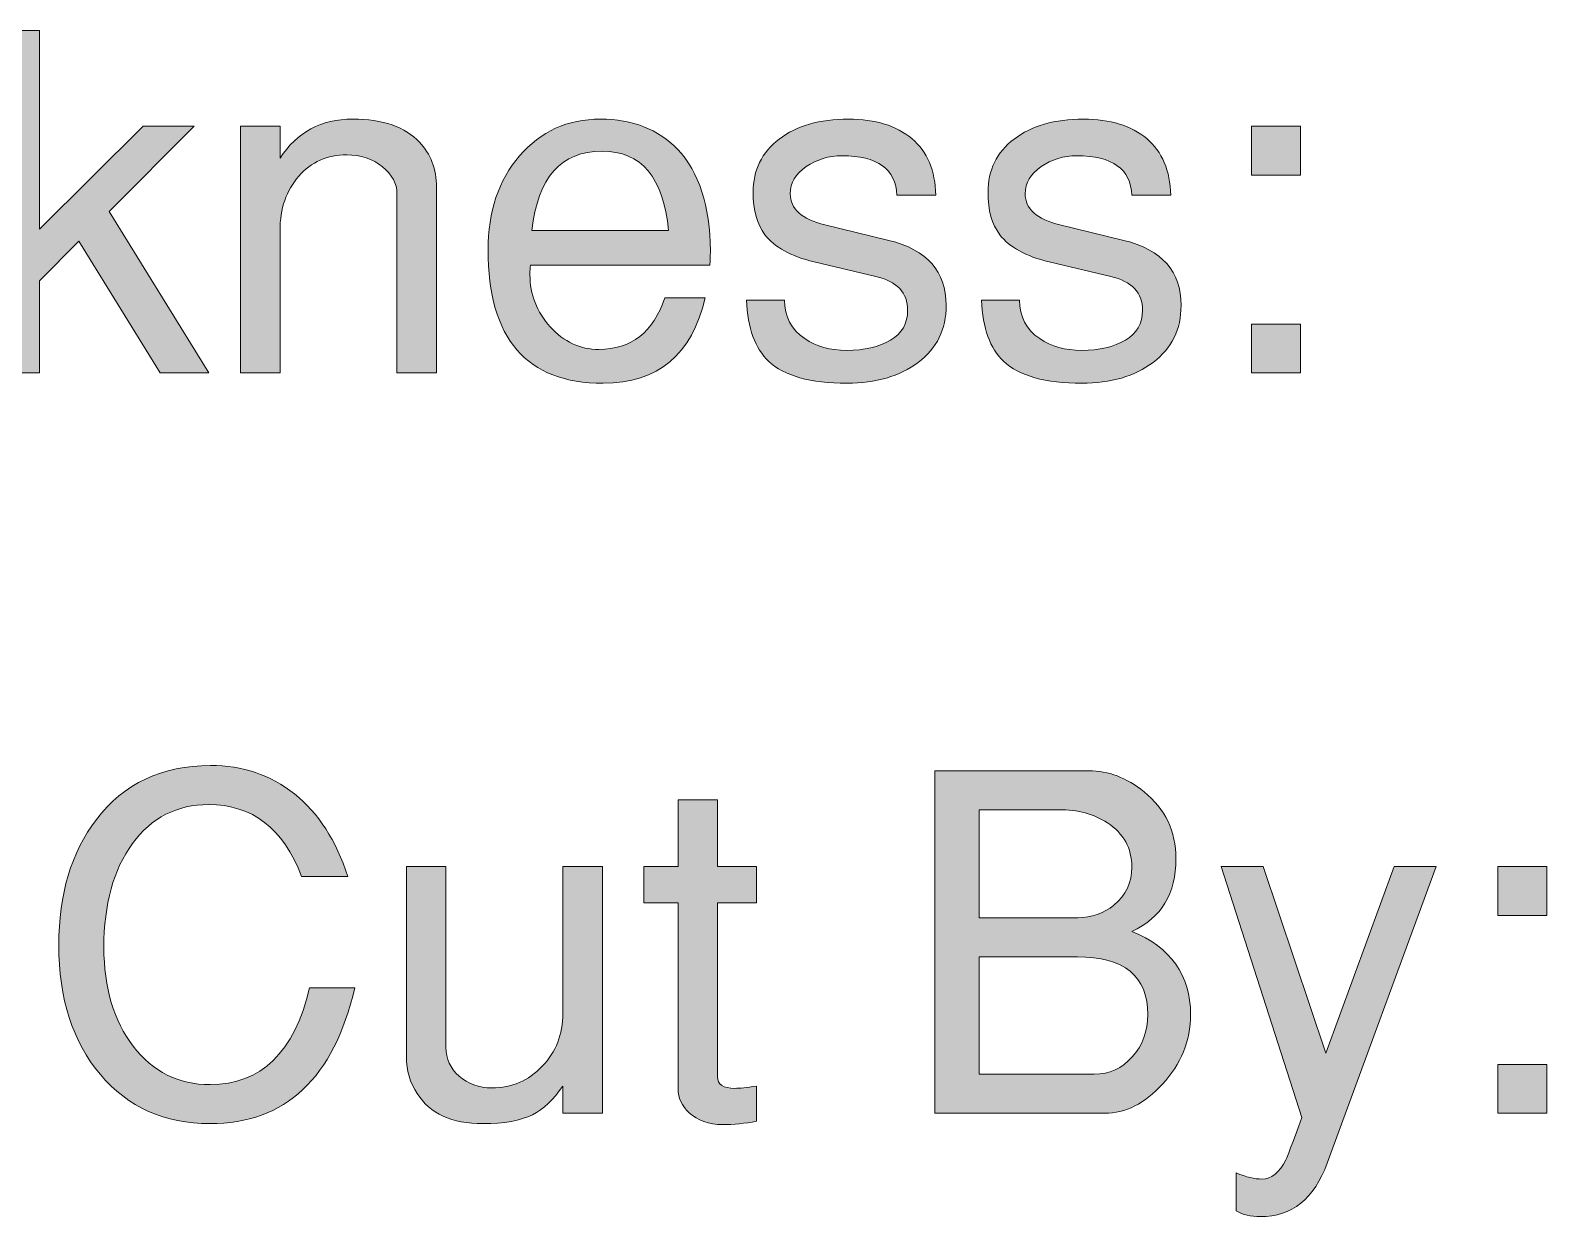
# Model space of a CAD drawing. Header units: inches. Extents: x 0.74 to 7.95, y -5.44 to -0.45.
# Drawn here: x 5.081 to 5.618, y -4.644 to -4.224 of the extents above; entities that cross this region are included whole.
import ezdxf

# ---------------------------------------------------------------- set-up
doc = ezdxf.new("R2010")
doc.units = ezdxf.units.IN
doc.header["$MEASUREMENT"] = 0
doc.layers.add('Layer 1', color=7, linetype='Continuous')

# ---------------------------------------------------------------- blocks, each defined once
blk = doc.blocks.new('block 61')
at = {"layer": 'Layer 1', "true_color": 0xed1f24}
h = blk.add_hatch(color=240, dxfattribs=at)
h.dxf.hatch_style = 2
h.paths.add_polyline_path([(5.14389, -4.34516), (5.12665, -4.34516), (5.09776, -4.29841), (5.08381, -4.31246), (5.08381, -4.34516), (5.06981, -4.34516), (5.06981, -4.22366), (5.08381, -4.22366), (5.08381, -4.29416), (5.12065, -4.25766), (5.13864, -4.25766), (5.10854, -4.28796)])
h = blk.add_hatch(color=240, dxfattribs=at)
h.dxf.hatch_style = 2
edge = h.paths.add_edge_path()
edge.add_spline(control_points=[(5.22465, -4.34516), (5.22465, -4.34516), (5.21065, -4.34516), (5.21065, -4.34516), (5.21065, -4.34516), (5.21065, -4.28149), (5.21065, -4.28149), (5.21065, -4.27805), (5.20892, -4.27491), (5.20548, -4.27207), (5.20203, -4.26925), (5.19781, -4.26783), (5.19281, -4.26783), (5.18592, -4.26783), (5.18026, -4.27036), (5.17582, -4.27541), (5.17137, -4.28047), (5.16915, -4.28689), (5.16915, -4.29466), (5.16915, -4.29466), (5.16915, -4.34516), (5.16915, -4.34516), (5.16915, -4.34516), (5.15514, -4.34516), (5.15514, -4.34516), (5.15514, -4.34516), (5.15514, -4.25766), (5.15514, -4.25766), (5.15514, -4.25766), (5.16915, -4.25766), (5.16915, -4.25766), (5.16915, -4.25766), (5.16915, -4.269), (5.16915, -4.269), (5.17514, -4.25977), (5.18376, -4.25516), (5.19498, -4.25516), (5.20565, -4.25516), (5.21353, -4.25789), (5.21865, -4.26333), (5.22265, -4.26755), (5.22465, -4.27288), (5.22465, -4.27932), (5.22465, -4.27932), (5.22465, -4.34516), (5.22465, -4.34516)], knot_values=[0, 0, 0, 0, 1, 1, 1, 2, 2, 2, 3, 3, 3, 4, 4, 4, 5, 5, 5, 6, 6, 6, 7, 7, 7, 8, 8, 8, 9, 9, 9, 10, 10, 10, 11, 11, 11, 12, 12, 12, 13, 13, 13, 14, 14, 14, 15, 15, 15, 15], degree=3, periodic=1)
h = blk.add_hatch(color=240, dxfattribs=at)
h.dxf.hatch_style = 2
edge = h.paths.add_edge_path()
edge.add_spline(control_points=[(5.32181, -4.30183), (5.32181, -4.30394), (5.32176, -4.30566), (5.32164, -4.30699), (5.32164, -4.30699), (5.25798, -4.30699), (5.25798, -4.30699), (5.25787, -4.30777), (5.25781, -4.30889), (5.25781, -4.31033), (5.25781, -4.31733), (5.26022, -4.32349), (5.26504, -4.32883), (5.26986, -4.33416), (5.27559, -4.33683), (5.28225, -4.33683), (5.29377, -4.33683), (5.30158, -4.33072), (5.30568, -4.3185), (5.30568, -4.3185), (5.31998, -4.3185), (5.31998, -4.3185), (5.31531, -4.33872), (5.30326, -4.34883), (5.28381, -4.34883), (5.25659, -4.34883), (5.24298, -4.33305), (5.24298, -4.30149), (5.24298, -4.28794), (5.2467, -4.27683), (5.25414, -4.26816), (5.26159, -4.25949), (5.27115, -4.25516), (5.28281, -4.25516), (5.29426, -4.25516), (5.30337, -4.25872), (5.31015, -4.26583), (5.31781, -4.27394), (5.3217, -4.28594), (5.32181, -4.30183)], knot_values=[0, 0, 0, 0, 1, 1, 1, 2, 2, 2, 3, 3, 3, 4, 4, 4, 5, 5, 5, 6, 6, 6, 7, 7, 7, 8, 8, 8, 9, 9, 9, 10, 10, 10, 11, 11, 11, 12, 12, 12, 13, 13, 13, 13], degree=3, periodic=1)
edge = h.paths.add_edge_path()
edge.add_spline(control_points=[(5.30698, -4.29466), (5.30519, -4.27589), (5.29733, -4.26649), (5.2834, -4.26649), (5.2689, -4.26649), (5.26059, -4.27589), (5.25848, -4.29466), (5.25848, -4.29466), (5.30698, -4.29466), (5.30698, -4.29466)], knot_values=[0, 0, 0, 0, 1, 1, 1, 2, 2, 2, 3, 3, 3, 3], degree=3, periodic=1)
h = blk.add_hatch(color=240, dxfattribs=at)
h.dxf.hatch_style = 2
edge = h.paths.add_edge_path()
edge.add_spline(control_points=[(5.40548, -4.32116), (5.40548, -4.32972), (5.40217, -4.33647), (5.39556, -4.34141), (5.38895, -4.34635), (5.38053, -4.34883), (5.37031, -4.34883), (5.35731, -4.34883), (5.34803, -4.34622), (5.34248, -4.341), (5.3377, -4.33655), (5.33508, -4.32933), (5.33464, -4.31933), (5.33464, -4.31933), (5.34814, -4.31933), (5.34814, -4.31933), (5.34814, -4.32522), (5.35053, -4.32977), (5.35531, -4.33299), (5.35942, -4.33577), (5.36437, -4.33716), (5.37014, -4.33716), (5.37648, -4.33716), (5.38167, -4.33596), (5.38573, -4.33357), (5.38978, -4.33118), (5.39181, -4.32764), (5.39181, -4.32296), (5.39181, -4.31672), (5.38803, -4.31271), (5.38049, -4.31093), (5.38049, -4.31093), (5.35865, -4.30579), (5.35865, -4.30579), (5.35042, -4.3038), (5.34459, -4.30058), (5.34115, -4.29614), (5.33837, -4.29247), (5.33698, -4.28748), (5.33698, -4.28115), (5.33698, -4.27326), (5.34006, -4.26696), (5.34623, -4.26224), (5.3524, -4.25752), (5.36059, -4.25516), (5.37081, -4.25516), (5.38036, -4.25516), (5.38786, -4.25747), (5.39331, -4.26208), (5.39875, -4.26669), (5.40158, -4.27338), (5.40181, -4.28216), (5.40181, -4.28216), (5.38797, -4.28216), (5.38797, -4.28216), (5.38764, -4.27283), (5.38114, -4.26816), (5.36848, -4.26816), (5.36381, -4.26816), (5.35959, -4.26944), (5.35581, -4.27199), (5.35203, -4.27455), (5.35015, -4.27777), (5.35015, -4.28166), (5.35015, -4.28699), (5.35425, -4.29066), (5.36247, -4.29266), (5.36247, -4.29266), (5.38515, -4.29816), (5.38515, -4.29816), (5.3987, -4.30149), (5.40548, -4.30916), (5.40548, -4.32116)], knot_values=[0, 0, 0, 0, 1, 1, 1, 2, 2, 2, 3, 3, 3, 4, 4, 4, 5, 5, 5, 6, 6, 6, 7, 7, 7, 8, 8, 8, 9, 9, 9, 10, 10, 10, 11, 11, 11, 12, 12, 12, 13, 13, 13, 14, 14, 14, 15, 15, 15, 16, 16, 16, 17, 17, 17, 18, 18, 18, 19, 19, 19, 20, 20, 20, 21, 21, 21, 22, 22, 22, 23, 23, 23, 24, 24, 24, 24], degree=3, periodic=1)
h = blk.add_hatch(color=240, dxfattribs=at)
h.dxf.hatch_style = 2
edge = h.paths.add_edge_path()
edge.add_spline(control_points=[(5.48881, -4.32116), (5.48881, -4.32972), (5.4855, -4.33647), (5.4789, -4.34141), (5.47228, -4.34635), (5.46387, -4.34883), (5.45364, -4.34883), (5.44064, -4.34883), (5.43136, -4.34622), (5.42581, -4.341), (5.42103, -4.33655), (5.41842, -4.32933), (5.41798, -4.31933), (5.41798, -4.31933), (5.43148, -4.31933), (5.43148, -4.31933), (5.43148, -4.32522), (5.43387, -4.32977), (5.43865, -4.33299), (5.44276, -4.33577), (5.4477, -4.33716), (5.45348, -4.33716), (5.45981, -4.33716), (5.465, -4.33596), (5.46906, -4.33357), (5.47312, -4.33118), (5.47515, -4.32764), (5.47515, -4.32296), (5.47515, -4.31672), (5.47137, -4.31271), (5.46383, -4.31093), (5.46383, -4.31093), (5.44198, -4.30579), (5.44198, -4.30579), (5.43376, -4.3038), (5.42792, -4.30058), (5.42448, -4.29614), (5.4217, -4.29247), (5.42031, -4.28748), (5.42031, -4.28115), (5.42031, -4.27326), (5.42339, -4.26696), (5.42956, -4.26224), (5.43573, -4.25752), (5.44392, -4.25516), (5.45414, -4.25516), (5.4637, -4.25516), (5.4712, -4.25747), (5.47664, -4.26208), (5.48208, -4.26669), (5.48492, -4.27338), (5.48514, -4.28216), (5.48514, -4.28216), (5.47131, -4.28216), (5.47131, -4.28216), (5.47097, -4.27283), (5.46448, -4.26816), (5.45181, -4.26816), (5.44714, -4.26816), (5.44292, -4.26944), (5.43914, -4.27199), (5.43536, -4.27455), (5.43348, -4.27777), (5.43348, -4.28166), (5.43348, -4.28699), (5.43759, -4.29066), (5.44581, -4.29266), (5.44581, -4.29266), (5.46848, -4.29816), (5.46848, -4.29816), (5.48203, -4.30149), (5.48881, -4.30916), (5.48881, -4.32116)], knot_values=[0, 0, 0, 0, 1, 1, 1, 2, 2, 2, 3, 3, 3, 4, 4, 4, 5, 5, 5, 6, 6, 6, 7, 7, 7, 8, 8, 8, 9, 9, 9, 10, 10, 10, 11, 11, 11, 12, 12, 12, 13, 13, 13, 14, 14, 14, 15, 15, 15, 16, 16, 16, 17, 17, 17, 18, 18, 18, 19, 19, 19, 20, 20, 20, 21, 21, 21, 22, 22, 22, 23, 23, 23, 24, 24, 24, 24], degree=3, periodic=1)
h = blk.add_hatch(color=240, dxfattribs=at)
h.dxf.hatch_style = 2
h.paths.add_polyline_path([(5.53114, -4.275), (5.51381, -4.275), (5.51381, -4.25766), (5.53114, -4.25766)])
h.paths.add_polyline_path([(5.53114, -4.34516), (5.51381, -4.34516), (5.51381, -4.32783), (5.53114, -4.32783)])
at = {"layer": 'Layer 1', "lineweight": 0}
for points in [[(5.14389, -4.34516), (5.12665, -4.34516), (5.09776, -4.29841), (5.08381, -4.31246), (5.08381, -4.34516), (5.06981, -4.34516), (5.06981, -4.22366), (5.08381, -4.22366), (5.08381, -4.29416), (5.12065, -4.25766), (5.13864, -4.25766), (5.10854, -4.28796), (5.14389, -4.34516)], [(5.53114, -4.275), (5.51381, -4.275), (5.51381, -4.25766), (5.53114, -4.25766), (5.53114, -4.275)], [(5.53114, -4.34516), (5.51381, -4.34516), (5.51381, -4.32783), (5.53114, -4.32783), (5.53114, -4.34516)]]:
    blk.add_lwpolyline(points, dxfattribs=at)
for points, knots in [([(5.22465, -4.34516), (5.22465, -4.34516), (5.21065, -4.34516), (5.21065, -4.34516), (5.21065, -4.34516), (5.21065, -4.28149), (5.21065, -4.28149), (5.21065, -4.27805), (5.20892, -4.27491), (5.20548, -4.27207), (5.20203, -4.26925), (5.19781, -4.26783), (5.19281, -4.26783), (5.18592, -4.26783), (5.18026, -4.27036), (5.17582, -4.27541), (5.17137, -4.28047), (5.16915, -4.28689), (5.16915, -4.29466), (5.16915, -4.29466), (5.16915, -4.34516), (5.16915, -4.34516), (5.16915, -4.34516), (5.15514, -4.34516), (5.15514, -4.34516), (5.15514, -4.34516), (5.15514, -4.25766), (5.15514, -4.25766), (5.15514, -4.25766), (5.16915, -4.25766), (5.16915, -4.25766), (5.16915, -4.25766), (5.16915, -4.269), (5.16915, -4.269), (5.17514, -4.25977), (5.18376, -4.25516), (5.19498, -4.25516), (5.20565, -4.25516), (5.21353, -4.25789), (5.21865, -4.26333), (5.22265, -4.26755), (5.22465, -4.27288), (5.22465, -4.27932), (5.22465, -4.27932), (5.22465, -4.34516), (5.22465, -4.34516)], [0, 0, 0, 0, 1, 1, 1, 2, 2, 2, 3, 3, 3, 4, 4, 4, 5, 5, 5, 6, 6, 6, 7, 7, 7, 8, 8, 8, 9, 9, 9, 10, 10, 10, 11, 11, 11, 12, 12, 12, 13, 13, 13, 14, 14, 14, 15, 15, 15, 15]), ([(5.32181, -4.30183), (5.32181, -4.30394), (5.32176, -4.30566), (5.32164, -4.30699), (5.32164, -4.30699), (5.25798, -4.30699), (5.25798, -4.30699), (5.25787, -4.30777), (5.25781, -4.30889), (5.25781, -4.31033), (5.25781, -4.31733), (5.26022, -4.32349), (5.26504, -4.32883), (5.26986, -4.33416), (5.27559, -4.33683), (5.28225, -4.33683), (5.29377, -4.33683), (5.30158, -4.33072), (5.30568, -4.3185), (5.30568, -4.3185), (5.31998, -4.3185), (5.31998, -4.3185), (5.31531, -4.33872), (5.30326, -4.34883), (5.28381, -4.34883), (5.25659, -4.34883), (5.24298, -4.33305), (5.24298, -4.30149), (5.24298, -4.28794), (5.2467, -4.27683), (5.25414, -4.26816), (5.26159, -4.25949), (5.27115, -4.25516), (5.28281, -4.25516), (5.29426, -4.25516), (5.30337, -4.25872), (5.31015, -4.26583), (5.31781, -4.27394), (5.3217, -4.28594), (5.32181, -4.30183)], [0, 0, 0, 0, 1, 1, 1, 2, 2, 2, 3, 3, 3, 4, 4, 4, 5, 5, 5, 6, 6, 6, 7, 7, 7, 8, 8, 8, 9, 9, 9, 10, 10, 10, 11, 11, 11, 12, 12, 12, 13, 13, 13, 13]), ([(5.40548, -4.32116), (5.40548, -4.32972), (5.40217, -4.33647), (5.39556, -4.34141), (5.38895, -4.34635), (5.38053, -4.34883), (5.37031, -4.34883), (5.35731, -4.34883), (5.34803, -4.34622), (5.34248, -4.341), (5.3377, -4.33655), (5.33508, -4.32933), (5.33464, -4.31933), (5.33464, -4.31933), (5.34814, -4.31933), (5.34814, -4.31933), (5.34814, -4.32522), (5.35053, -4.32977), (5.35531, -4.33299), (5.35942, -4.33577), (5.36437, -4.33716), (5.37014, -4.33716), (5.37648, -4.33716), (5.38167, -4.33596), (5.38573, -4.33357), (5.38978, -4.33118), (5.39181, -4.32764), (5.39181, -4.32296), (5.39181, -4.31672), (5.38803, -4.31271), (5.38049, -4.31093), (5.38049, -4.31093), (5.35865, -4.30579), (5.35865, -4.30579), (5.35042, -4.3038), (5.34459, -4.30058), (5.34115, -4.29614), (5.33837, -4.29247), (5.33698, -4.28748), (5.33698, -4.28115), (5.33698, -4.27326), (5.34006, -4.26696), (5.34623, -4.26224), (5.3524, -4.25752), (5.36059, -4.25516), (5.37081, -4.25516), (5.38036, -4.25516), (5.38786, -4.25747), (5.39331, -4.26208), (5.39875, -4.26669), (5.40158, -4.27338), (5.40181, -4.28216), (5.40181, -4.28216), (5.38797, -4.28216), (5.38797, -4.28216), (5.38764, -4.27283), (5.38114, -4.26816), (5.36848, -4.26816), (5.36381, -4.26816), (5.35959, -4.26944), (5.35581, -4.27199), (5.35203, -4.27455), (5.35015, -4.27777), (5.35015, -4.28166), (5.35015, -4.28699), (5.35425, -4.29066), (5.36247, -4.29266), (5.36247, -4.29266), (5.38515, -4.29816), (5.38515, -4.29816), (5.3987, -4.30149), (5.40548, -4.30916), (5.40548, -4.32116)], [0, 0, 0, 0, 1, 1, 1, 2, 2, 2, 3, 3, 3, 4, 4, 4, 5, 5, 5, 6, 6, 6, 7, 7, 7, 8, 8, 8, 9, 9, 9, 10, 10, 10, 11, 11, 11, 12, 12, 12, 13, 13, 13, 14, 14, 14, 15, 15, 15, 16, 16, 16, 17, 17, 17, 18, 18, 18, 19, 19, 19, 20, 20, 20, 21, 21, 21, 22, 22, 22, 23, 23, 23, 24, 24, 24, 24]), ([(5.48881, -4.32116), (5.48881, -4.32972), (5.4855, -4.33647), (5.4789, -4.34141), (5.47228, -4.34635), (5.46387, -4.34883), (5.45364, -4.34883), (5.44064, -4.34883), (5.43136, -4.34622), (5.42581, -4.341), (5.42103, -4.33655), (5.41842, -4.32933), (5.41798, -4.31933), (5.41798, -4.31933), (5.43148, -4.31933), (5.43148, -4.31933), (5.43148, -4.32522), (5.43387, -4.32977), (5.43865, -4.33299), (5.44276, -4.33577), (5.4477, -4.33716), (5.45348, -4.33716), (5.45981, -4.33716), (5.465, -4.33596), (5.46906, -4.33357), (5.47312, -4.33118), (5.47515, -4.32764), (5.47515, -4.32296), (5.47515, -4.31672), (5.47137, -4.31271), (5.46383, -4.31093), (5.46383, -4.31093), (5.44198, -4.30579), (5.44198, -4.30579), (5.43376, -4.3038), (5.42792, -4.30058), (5.42448, -4.29614), (5.4217, -4.29247), (5.42031, -4.28748), (5.42031, -4.28115), (5.42031, -4.27326), (5.42339, -4.26696), (5.42956, -4.26224), (5.43573, -4.25752), (5.44392, -4.25516), (5.45414, -4.25516), (5.4637, -4.25516), (5.4712, -4.25747), (5.47664, -4.26208), (5.48208, -4.26669), (5.48492, -4.27338), (5.48514, -4.28216), (5.48514, -4.28216), (5.47131, -4.28216), (5.47131, -4.28216), (5.47097, -4.27283), (5.46448, -4.26816), (5.45181, -4.26816), (5.44714, -4.26816), (5.44292, -4.26944), (5.43914, -4.27199), (5.43536, -4.27455), (5.43348, -4.27777), (5.43348, -4.28166), (5.43348, -4.28699), (5.43759, -4.29066), (5.44581, -4.29266), (5.44581, -4.29266), (5.46848, -4.29816), (5.46848, -4.29816), (5.48203, -4.30149), (5.48881, -4.30916), (5.48881, -4.32116)], [0, 0, 0, 0, 1, 1, 1, 2, 2, 2, 3, 3, 3, 4, 4, 4, 5, 5, 5, 6, 6, 6, 7, 7, 7, 8, 8, 8, 9, 9, 9, 10, 10, 10, 11, 11, 11, 12, 12, 12, 13, 13, 13, 14, 14, 14, 15, 15, 15, 16, 16, 16, 17, 17, 17, 18, 18, 18, 19, 19, 19, 20, 20, 20, 21, 21, 21, 22, 22, 22, 23, 23, 23, 24, 24, 24, 24]), ([(5.30698, -4.29466), (5.30519, -4.27589), (5.29733, -4.26649), (5.2834, -4.26649), (5.2689, -4.26649), (5.26059, -4.27589), (5.25848, -4.29466), (5.25848, -4.29466), (5.30698, -4.29466), (5.30698, -4.29466)], [0, 0, 0, 0, 1, 1, 1, 2, 2, 2, 3, 3, 3, 3])]:
    blk.add_open_spline(points, degree=3, knots=knots, dxfattribs=at)
blk = doc.blocks.new('block 60')
at = {"layer": 'Layer 1'}
blk.add_blockref('block 61', (0, 0), dxfattribs=at)
blk = doc.blocks.new('block 68')
at = {"layer": 'Layer 1', "true_color": 0xed1f24}
h = blk.add_hatch(color=240, dxfattribs=at)
h.dxf.hatch_style = 2
edge = h.paths.add_edge_path()
edge.add_spline(control_points=[(5.19567, -4.56323), (5.18823, -4.59534), (5.17111, -4.6114), (5.14433, -4.6114), (5.12822, -4.6114), (5.11525, -4.6056), (5.10542, -4.59398), (5.09559, -4.58238), (5.09067, -4.56706), (5.09067, -4.54807), (5.09067, -4.53007), (5.09511, -4.51523), (5.104, -4.50357), (5.11378, -4.49079), (5.12728, -4.4844), (5.1445, -4.4844), (5.15584, -4.4844), (5.16575, -4.48777), (5.17426, -4.49449), (5.18275, -4.50121), (5.18906, -4.51096), (5.19317, -4.52374), (5.19317, -4.52374), (5.17683, -4.52374), (5.17683, -4.52374), (5.17028, -4.50673), (5.15928, -4.49824), (5.14383, -4.49824), (5.13261, -4.49824), (5.12361, -4.50285), (5.11683, -4.51206), (5.11006, -4.52129), (5.10667, -4.53357), (5.10667, -4.5489), (5.10667, -4.56323), (5.11014, -4.57493), (5.11709, -4.58398), (5.12403, -4.59304), (5.13311, -4.59757), (5.14433, -4.59757), (5.16244, -4.59757), (5.17422, -4.58613), (5.17967, -4.56323), (5.17967, -4.56323), (5.19567, -4.56323), (5.19567, -4.56323)], knot_values=[0, 0, 0, 0, 1, 1, 1, 2, 2, 2, 3, 3, 3, 4, 4, 4, 5, 5, 5, 6, 6, 6, 7, 7, 7, 8, 8, 8, 9, 9, 9, 10, 10, 10, 11, 11, 11, 12, 12, 12, 13, 13, 13, 14, 14, 14, 15, 15, 15, 15], degree=3, periodic=1)
h = blk.add_hatch(color=240, dxfattribs=at)
h.dxf.hatch_style = 2
edge = h.paths.add_edge_path()
edge.add_spline(control_points=[(5.49217, -4.57273), (5.49217, -4.58207), (5.48883, -4.59029), (5.48216, -4.5974), (5.47595, -4.60429), (5.46911, -4.60773), (5.46166, -4.60773), (5.46166, -4.60773), (5.4015, -4.60773), (5.4015, -4.60773), (5.4015, -4.60773), (5.4015, -4.48623), (5.4015, -4.48623), (5.4015, -4.48623), (5.45616, -4.48623), (5.45616, -4.48623), (5.46294, -4.48623), (5.46944, -4.48874), (5.47567, -4.49373), (5.48322, -4.49984), (5.487, -4.50773), (5.487, -4.5174), (5.487, -4.52985), (5.48178, -4.53846), (5.47133, -4.54323), (5.48522, -4.5489), (5.49217, -4.55874), (5.49217, -4.57273)], knot_values=[0, 0, 0, 0, 1, 1, 1, 2, 2, 2, 3, 3, 3, 4, 4, 4, 5, 5, 5, 6, 6, 6, 7, 7, 7, 8, 8, 8, 9, 9, 9, 9], degree=3, periodic=1)
edge = h.paths.add_edge_path()
edge.add_spline(control_points=[(5.47133, -4.5204), (5.47133, -4.51373), (5.46844, -4.50851), (5.46267, -4.50473), (5.45789, -4.50163), (5.45217, -4.50007), (5.4455, -4.50007), (5.4455, -4.50007), (5.41717, -4.50007), (5.41717, -4.50007), (5.41717, -4.50007), (5.41717, -4.5384), (5.41717, -4.5384), (5.41717, -4.5384), (5.45217, -4.5384), (5.45217, -4.5384), (5.45705, -4.5384), (5.46133, -4.5369), (5.465, -4.5339), (5.46922, -4.53046), (5.47133, -4.52596), (5.47133, -4.5204)], knot_values=[0, 0, 0, 0, 1, 1, 1, 2, 2, 2, 3, 3, 3, 4, 4, 4, 5, 5, 5, 6, 6, 6, 7, 7, 7, 7], degree=3, periodic=1)
edge = h.paths.add_edge_path()
edge.add_spline(control_points=[(5.477, -4.57273), (5.477, -4.55907), (5.46867, -4.55223), (5.452, -4.55223), (5.452, -4.55223), (5.41717, -4.55223), (5.41717, -4.55223), (5.41717, -4.55223), (5.41717, -4.5939), (5.41717, -4.5939), (5.41717, -4.5939), (5.458, -4.5939), (5.458, -4.5939), (5.46333, -4.5939), (5.46783, -4.59184), (5.4715, -4.58773), (5.47517, -4.58362), (5.477, -4.57863), (5.477, -4.57273)], knot_values=[0, 0, 0, 0, 1, 1, 1, 2, 2, 2, 3, 3, 3, 4, 4, 4, 5, 5, 5, 6, 6, 6, 6], degree=3, periodic=1)
h = blk.add_hatch(color=240, dxfattribs=at)
h.dxf.hatch_style = 2
edge = h.paths.add_edge_path()
edge.add_spline(control_points=[(5.33817, -4.61057), (5.33406, -4.61134), (5.33006, -4.61174), (5.32617, -4.61174), (5.32128, -4.61174), (5.31734, -4.61034), (5.31434, -4.60756), (5.31167, -4.60512), (5.31034, -4.60229), (5.31034, -4.59907), (5.31034, -4.59907), (5.31034, -4.53307), (5.31034, -4.53307), (5.31034, -4.53307), (5.29817, -4.53307), (5.29817, -4.53307), (5.29817, -4.53307), (5.29817, -4.52024), (5.29817, -4.52024), (5.29817, -4.52024), (5.31034, -4.52024), (5.31034, -4.52024), (5.31034, -4.52024), (5.31034, -4.49657), (5.31034, -4.49657), (5.31034, -4.49657), (5.32433, -4.49657), (5.32433, -4.49657), (5.32433, -4.49657), (5.32433, -4.52024), (5.32433, -4.52024), (5.32433, -4.52024), (5.33817, -4.52024), (5.33817, -4.52024), (5.33817, -4.52024), (5.33817, -4.53307), (5.33817, -4.53307), (5.33817, -4.53307), (5.32433, -4.53307), (5.32433, -4.53307), (5.32433, -4.53307), (5.32433, -4.59473), (5.32433, -4.59473), (5.32433, -4.59751), (5.32639, -4.5989), (5.3305, -4.5989), (5.33217, -4.5989), (5.33472, -4.59863), (5.33817, -4.59807), (5.33817, -4.59807), (5.33817, -4.61057), (5.33817, -4.61057)], knot_values=[0, 0, 0, 0, 1, 1, 1, 2, 2, 2, 3, 3, 3, 4, 4, 4, 5, 5, 5, 6, 6, 6, 7, 7, 7, 8, 8, 8, 9, 9, 9, 10, 10, 10, 11, 11, 11, 12, 12, 12, 13, 13, 13, 14, 14, 14, 15, 15, 15, 16, 16, 16, 17, 17, 17, 17], degree=3, periodic=1)
h = blk.add_hatch(color=240, dxfattribs=at)
h.dxf.hatch_style = 2
edge = h.paths.add_edge_path()
edge.add_spline(control_points=[(5.2835, -4.60773), (5.2835, -4.60773), (5.2695, -4.60773), (5.2695, -4.60773), (5.2695, -4.60773), (5.2695, -4.59807), (5.2695, -4.59807), (5.26617, -4.60296), (5.26256, -4.60634), (5.25867, -4.60824), (5.25445, -4.61034), (5.24861, -4.6114), (5.24117, -4.6114), (5.23006, -4.6114), (5.22228, -4.60784), (5.21783, -4.60074), (5.21528, -4.59684), (5.214, -4.59252), (5.214, -4.58773), (5.214, -4.58773), (5.214, -4.52024), (5.214, -4.52024), (5.214, -4.52024), (5.228, -4.52024), (5.228, -4.52024), (5.228, -4.52024), (5.228, -4.5844), (5.228, -4.5844), (5.228, -4.5884), (5.22956, -4.59179), (5.23267, -4.59456), (5.23578, -4.59734), (5.23967, -4.59873), (5.24434, -4.59873), (5.25134, -4.59873), (5.25728, -4.59618), (5.26217, -4.59106), (5.26706, -4.58596), (5.2695, -4.57973), (5.2695, -4.5724), (5.2695, -4.5724), (5.2695, -4.52024), (5.2695, -4.52024), (5.2695, -4.52024), (5.2835, -4.52024), (5.2835, -4.52024), (5.2835, -4.52024), (5.2835, -4.60773), (5.2835, -4.60773)], knot_values=[0, 0, 0, 0, 1, 1, 1, 2, 2, 2, 3, 3, 3, 4, 4, 4, 5, 5, 5, 6, 6, 6, 7, 7, 7, 8, 8, 8, 9, 9, 9, 10, 10, 10, 11, 11, 11, 12, 12, 12, 13, 13, 13, 14, 14, 14, 15, 15, 15, 16, 16, 16, 16], degree=3, periodic=1)
h = blk.add_hatch(color=240, dxfattribs=at)
h.dxf.hatch_style = 2
edge = h.paths.add_edge_path()
edge.add_spline(control_points=[(5.57933, -4.52024), (5.57933, -4.52024), (5.54066, -4.6254), (5.54066, -4.6254), (5.536, -4.63807), (5.52811, -4.6444), (5.51699, -4.6444), (5.51355, -4.6444), (5.51067, -4.64372), (5.50833, -4.64238), (5.50833, -4.64238), (5.50833, -4.6289), (5.50833, -4.6289), (5.51189, -4.63034), (5.51494, -4.63107), (5.5175, -4.63107), (5.52083, -4.63107), (5.52367, -4.62878), (5.526, -4.62422), (5.52633, -4.62366), (5.52822, -4.61866), (5.53166, -4.6092), (5.53166, -4.6092), (5.503, -4.52024), (5.503, -4.52024), (5.503, -4.52024), (5.51788, -4.52024), (5.51788, -4.52024), (5.51788, -4.52024), (5.5401, -4.58636), (5.5401, -4.58636), (5.5401, -4.58636), (5.56441, -4.52024), (5.56441, -4.52024), (5.56441, -4.52024), (5.57933, -4.52024), (5.57933, -4.52024)], knot_values=[0, 0, 0, 0, 1, 1, 1, 2, 2, 2, 3, 3, 3, 4, 4, 4, 5, 5, 5, 6, 6, 6, 7, 7, 7, 8, 8, 8, 9, 9, 9, 10, 10, 10, 11, 11, 11, 12, 12, 12, 12], degree=3, periodic=1)
h = blk.add_hatch(color=240, dxfattribs=at)
h.dxf.hatch_style = 2
h.paths.add_polyline_path([(5.6185, -4.53757), (5.60116, -4.53757), (5.60116, -4.52024), (5.6185, -4.52024)])
h.paths.add_polyline_path([(5.6185, -4.60773), (5.60116, -4.60773), (5.60116, -4.5904), (5.6185, -4.5904)])
at = {"layer": 'Layer 1', "lineweight": 0}
for points in [[(5.6185, -4.53757), (5.60116, -4.53757), (5.60116, -4.52024), (5.6185, -4.52024), (5.6185, -4.53757)], [(5.6185, -4.60773), (5.60116, -4.60773), (5.60116, -4.5904), (5.6185, -4.5904), (5.6185, -4.60773)]]:
    blk.add_lwpolyline(points, dxfattribs=at)
for points, knots in [([(5.19567, -4.56323), (5.18823, -4.59534), (5.17111, -4.6114), (5.14433, -4.6114), (5.12822, -4.6114), (5.11525, -4.6056), (5.10542, -4.59398), (5.09559, -4.58238), (5.09067, -4.56706), (5.09067, -4.54807), (5.09067, -4.53007), (5.09511, -4.51523), (5.104, -4.50357), (5.11378, -4.49079), (5.12728, -4.4844), (5.1445, -4.4844), (5.15584, -4.4844), (5.16575, -4.48777), (5.17426, -4.49449), (5.18275, -4.50121), (5.18906, -4.51096), (5.19317, -4.52374), (5.19317, -4.52374), (5.17683, -4.52374), (5.17683, -4.52374), (5.17028, -4.50673), (5.15928, -4.49824), (5.14383, -4.49824), (5.13261, -4.49824), (5.12361, -4.50285), (5.11683, -4.51206), (5.11006, -4.52129), (5.10667, -4.53357), (5.10667, -4.5489), (5.10667, -4.56323), (5.11014, -4.57493), (5.11709, -4.58398), (5.12403, -4.59304), (5.13311, -4.59757), (5.14433, -4.59757), (5.16244, -4.59757), (5.17422, -4.58613), (5.17967, -4.56323), (5.17967, -4.56323), (5.19567, -4.56323), (5.19567, -4.56323)], [0, 0, 0, 0, 1, 1, 1, 2, 2, 2, 3, 3, 3, 4, 4, 4, 5, 5, 5, 6, 6, 6, 7, 7, 7, 8, 8, 8, 9, 9, 9, 10, 10, 10, 11, 11, 11, 12, 12, 12, 13, 13, 13, 14, 14, 14, 15, 15, 15, 15]), ([(5.49217, -4.57273), (5.49217, -4.58207), (5.48883, -4.59029), (5.48216, -4.5974), (5.47595, -4.60429), (5.46911, -4.60773), (5.46166, -4.60773), (5.46166, -4.60773), (5.4015, -4.60773), (5.4015, -4.60773), (5.4015, -4.60773), (5.4015, -4.48623), (5.4015, -4.48623), (5.4015, -4.48623), (5.45616, -4.48623), (5.45616, -4.48623), (5.46294, -4.48623), (5.46944, -4.48874), (5.47567, -4.49373), (5.48322, -4.49984), (5.487, -4.50773), (5.487, -4.5174), (5.487, -4.52985), (5.48178, -4.53846), (5.47133, -4.54323), (5.48522, -4.5489), (5.49217, -4.55874), (5.49217, -4.57273)], [0, 0, 0, 0, 1, 1, 1, 2, 2, 2, 3, 3, 3, 4, 4, 4, 5, 5, 5, 6, 6, 6, 7, 7, 7, 8, 8, 8, 9, 9, 9, 9]), ([(5.33817, -4.61057), (5.33406, -4.61134), (5.33006, -4.61174), (5.32617, -4.61174), (5.32128, -4.61174), (5.31734, -4.61034), (5.31434, -4.60756), (5.31167, -4.60512), (5.31034, -4.60229), (5.31034, -4.59907), (5.31034, -4.59907), (5.31034, -4.53307), (5.31034, -4.53307), (5.31034, -4.53307), (5.29817, -4.53307), (5.29817, -4.53307), (5.29817, -4.53307), (5.29817, -4.52024), (5.29817, -4.52024), (5.29817, -4.52024), (5.31034, -4.52024), (5.31034, -4.52024), (5.31034, -4.52024), (5.31034, -4.49657), (5.31034, -4.49657), (5.31034, -4.49657), (5.32433, -4.49657), (5.32433, -4.49657), (5.32433, -4.49657), (5.32433, -4.52024), (5.32433, -4.52024), (5.32433, -4.52024), (5.33817, -4.52024), (5.33817, -4.52024), (5.33817, -4.52024), (5.33817, -4.53307), (5.33817, -4.53307), (5.33817, -4.53307), (5.32433, -4.53307), (5.32433, -4.53307), (5.32433, -4.53307), (5.32433, -4.59473), (5.32433, -4.59473), (5.32433, -4.59751), (5.32639, -4.5989), (5.3305, -4.5989), (5.33217, -4.5989), (5.33472, -4.59863), (5.33817, -4.59807), (5.33817, -4.59807), (5.33817, -4.61057), (5.33817, -4.61057)], [0, 0, 0, 0, 1, 1, 1, 2, 2, 2, 3, 3, 3, 4, 4, 4, 5, 5, 5, 6, 6, 6, 7, 7, 7, 8, 8, 8, 9, 9, 9, 10, 10, 10, 11, 11, 11, 12, 12, 12, 13, 13, 13, 14, 14, 14, 15, 15, 15, 16, 16, 16, 17, 17, 17, 17]), ([(5.47133, -4.5204), (5.47133, -4.51373), (5.46844, -4.50851), (5.46267, -4.50473), (5.45789, -4.50163), (5.45217, -4.50007), (5.4455, -4.50007), (5.4455, -4.50007), (5.41717, -4.50007), (5.41717, -4.50007), (5.41717, -4.50007), (5.41717, -4.5384), (5.41717, -4.5384), (5.41717, -4.5384), (5.45217, -4.5384), (5.45217, -4.5384), (5.45705, -4.5384), (5.46133, -4.5369), (5.465, -4.5339), (5.46922, -4.53046), (5.47133, -4.52596), (5.47133, -4.5204)], [0, 0, 0, 0, 1, 1, 1, 2, 2, 2, 3, 3, 3, 4, 4, 4, 5, 5, 5, 6, 6, 6, 7, 7, 7, 7]), ([(5.2835, -4.60773), (5.2835, -4.60773), (5.2695, -4.60773), (5.2695, -4.60773), (5.2695, -4.60773), (5.2695, -4.59807), (5.2695, -4.59807), (5.26617, -4.60296), (5.26256, -4.60634), (5.25867, -4.60824), (5.25445, -4.61034), (5.24861, -4.6114), (5.24117, -4.6114), (5.23006, -4.6114), (5.22228, -4.60784), (5.21783, -4.60074), (5.21528, -4.59684), (5.214, -4.59252), (5.214, -4.58773), (5.214, -4.58773), (5.214, -4.52024), (5.214, -4.52024), (5.214, -4.52024), (5.228, -4.52024), (5.228, -4.52024), (5.228, -4.52024), (5.228, -4.5844), (5.228, -4.5844), (5.228, -4.5884), (5.22956, -4.59179), (5.23267, -4.59456), (5.23578, -4.59734), (5.23967, -4.59873), (5.24434, -4.59873), (5.25134, -4.59873), (5.25728, -4.59618), (5.26217, -4.59106), (5.26706, -4.58596), (5.2695, -4.57973), (5.2695, -4.5724), (5.2695, -4.5724), (5.2695, -4.52024), (5.2695, -4.52024), (5.2695, -4.52024), (5.2835, -4.52024), (5.2835, -4.52024), (5.2835, -4.52024), (5.2835, -4.60773), (5.2835, -4.60773)], [0, 0, 0, 0, 1, 1, 1, 2, 2, 2, 3, 3, 3, 4, 4, 4, 5, 5, 5, 6, 6, 6, 7, 7, 7, 8, 8, 8, 9, 9, 9, 10, 10, 10, 11, 11, 11, 12, 12, 12, 13, 13, 13, 14, 14, 14, 15, 15, 15, 16, 16, 16, 16]), ([(5.57933, -4.52024), (5.57933, -4.52024), (5.54066, -4.6254), (5.54066, -4.6254), (5.536, -4.63807), (5.52811, -4.6444), (5.51699, -4.6444), (5.51355, -4.6444), (5.51067, -4.64372), (5.50833, -4.64238), (5.50833, -4.64238), (5.50833, -4.6289), (5.50833, -4.6289), (5.51189, -4.63034), (5.51494, -4.63107), (5.5175, -4.63107), (5.52083, -4.63107), (5.52367, -4.62878), (5.526, -4.62422), (5.52633, -4.62366), (5.52822, -4.61866), (5.53166, -4.6092), (5.53166, -4.6092), (5.503, -4.52024), (5.503, -4.52024), (5.503, -4.52024), (5.51788, -4.52024), (5.51788, -4.52024), (5.51788, -4.52024), (5.5401, -4.58636), (5.5401, -4.58636), (5.5401, -4.58636), (5.56441, -4.52024), (5.56441, -4.52024), (5.56441, -4.52024), (5.57933, -4.52024), (5.57933, -4.52024)], [0, 0, 0, 0, 1, 1, 1, 2, 2, 2, 3, 3, 3, 4, 4, 4, 5, 5, 5, 6, 6, 6, 7, 7, 7, 8, 8, 8, 9, 9, 9, 10, 10, 10, 11, 11, 11, 12, 12, 12, 12]), ([(5.477, -4.57273), (5.477, -4.55907), (5.46867, -4.55223), (5.452, -4.55223), (5.452, -4.55223), (5.41717, -4.55223), (5.41717, -4.55223), (5.41717, -4.55223), (5.41717, -4.5939), (5.41717, -4.5939), (5.41717, -4.5939), (5.458, -4.5939), (5.458, -4.5939), (5.46333, -4.5939), (5.46783, -4.59184), (5.4715, -4.58773), (5.47517, -4.58362), (5.477, -4.57863), (5.477, -4.57273)], [0, 0, 0, 0, 1, 1, 1, 2, 2, 2, 3, 3, 3, 4, 4, 4, 5, 5, 5, 6, 6, 6, 6])]:
    blk.add_open_spline(points, degree=3, knots=knots, dxfattribs=at)
blk = doc.blocks.new('block 67')
at = {"layer": 'Layer 1'}
blk.add_blockref('block 68', (0, 0), dxfattribs=at)
blk = doc.blocks.new('block 66')
at = {"layer": 'Layer 1'}
blk.add_blockref('block 67', (0, 0), dxfattribs=at)
blk = doc.blocks.new('block 45')
at = {"layer": 'Layer 1'}
for name in ['block 60', 'block 66']:
    blk.add_blockref(name, (0, 0), dxfattribs=at)

msp = doc.modelspace()

# ---------------------------------------------------------------- block references
at = {"layer": 'Layer 1'}
msp.add_blockref('block 45', (0, 0), dxfattribs=at)

doc.saveas('drawing.dxf')
